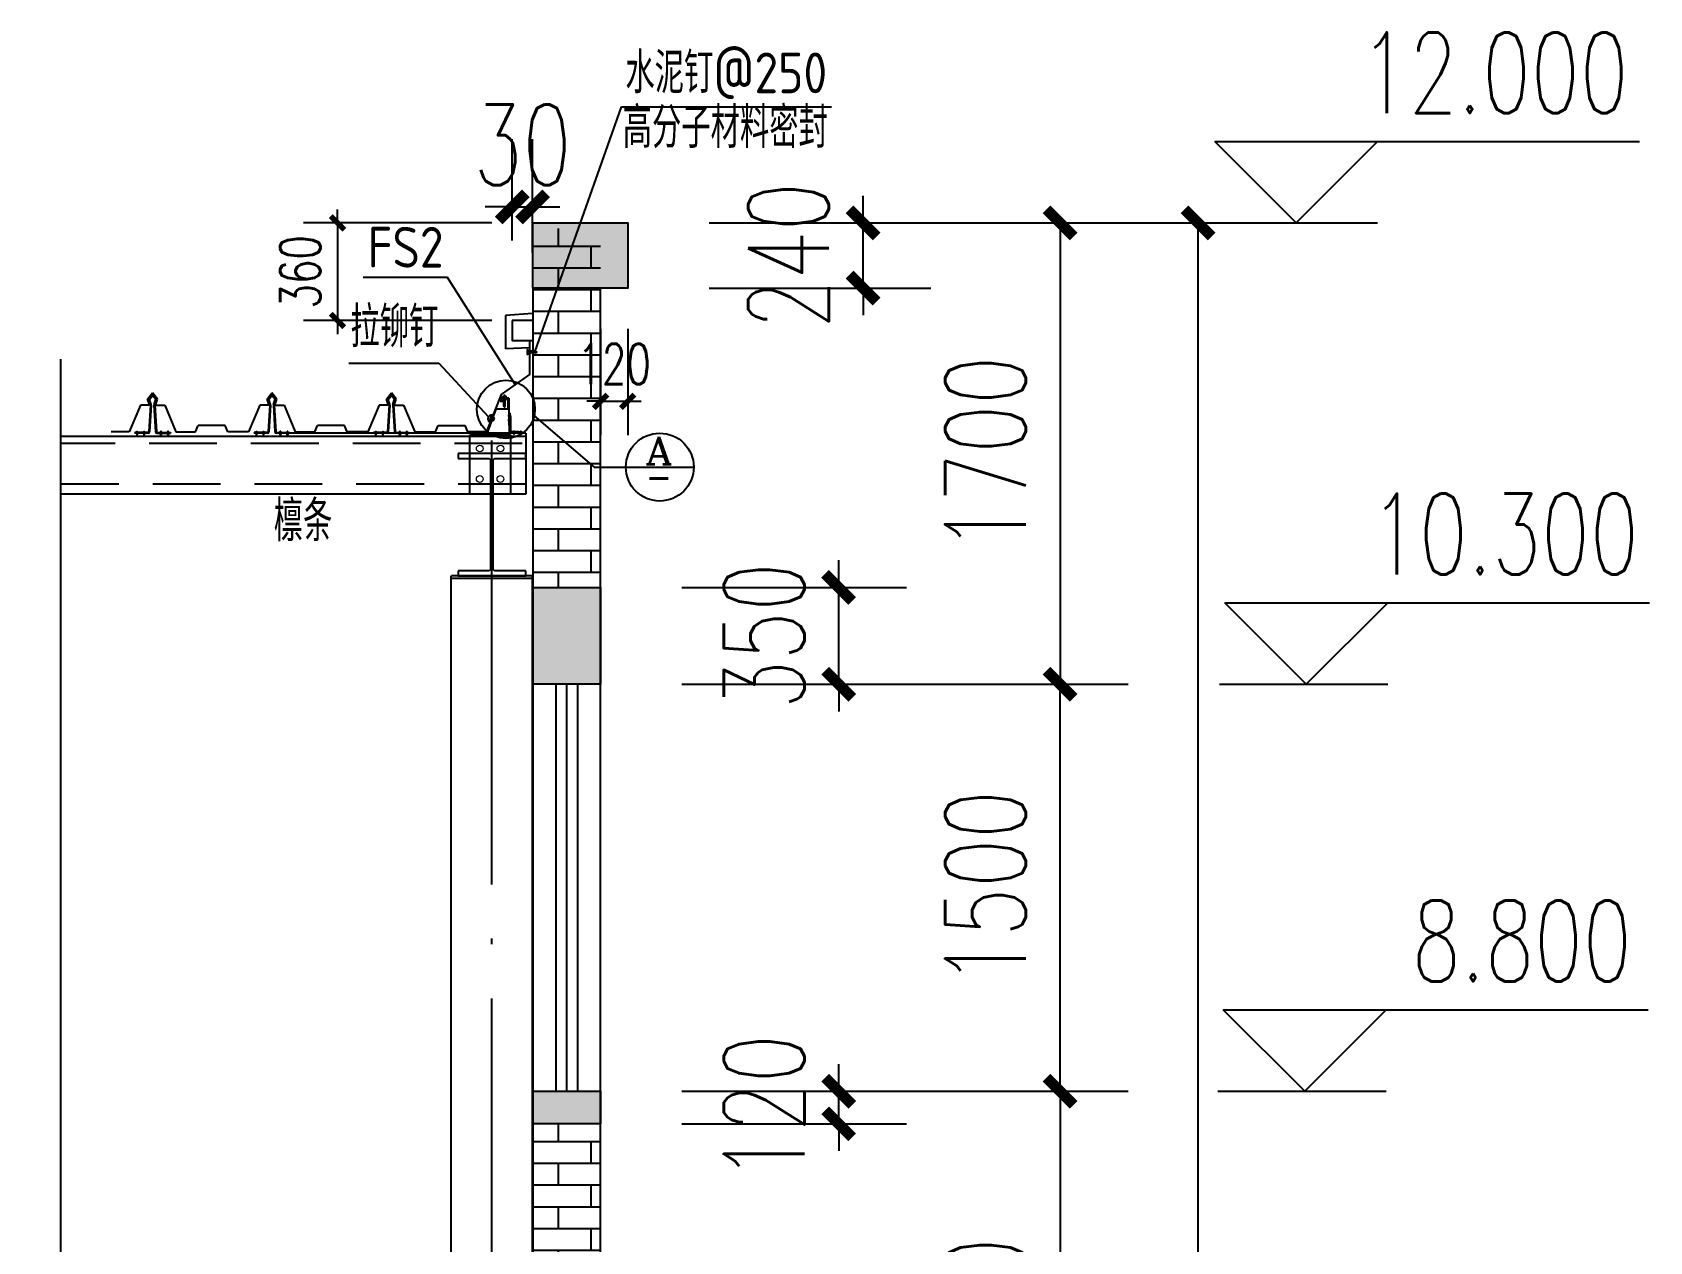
# Model space of a CAD drawing. Extents: x -89996 to 1006241, y -2176 to 440573.
# Drawn here: x 738610 to 744569, y 247916 to 252373 of the extents above; entities that cross this region are included whole.
import ezdxf
from ezdxf.enums import TextEntityAlignment as Align

# ---------------------------------------------------------------- set-up
doc = ezdxf.new("R2010")
doc.units = 0
doc.header["$LTSCALE"] = 1000
doc.header["$MEASUREMENT"] = 0
for name, pattern in [('207', [0]), ('DASH', [0.35, 0.25, -0.1]), ('DOTE', [2.42, 2, -0.2, 0.02, -0.2]), ('HIDDEN', [0.375, 0.25, -0.125])]:
    doc.linetypes.add(name, pattern=pattern)
doc.layers.add('10', color=9, linetype='Continuous', lineweight=18)
for name, color, linetype in [('1000', 7, 'Continuous'), ('8', 3, 'Continuous'), ('acw-poll', 3, 'Continuous'), ('AXIS', 3, 'Continuous'), ('BOLT', 251, 'Continuous'), ('COLUMN', 9, 'Continuous'), ('DIM_IDEN', 3, 'Continuous'), ('DIM_SYMB', 3, 'Continuous'), ('DOTE', 1, 'DOTE'), ('FZX', 31, 'Continuous'), ('GJ', 4, 'Continuous'), ('GZ', 50, 'Continuous'), ('LAYER1', 7, 'Continuous'), ('MC', 132, 'Continuous'), ('PUB_DIM', 3, 'Continuous'), ('PUB_TEXT', 7, 'Continuous'), ('WALL', 9, 'Continuous')]:
    doc.layers.add(name, color=color, linetype=linetype)
doc.styles.add('-GBCBIGGBENOR', font='GBENOR.shx', dxfattribs={"bigfont": 'GBCBIG.shx'})
doc.styles.add('_TCH_DIM', font='SIMPLEX', dxfattribs={"bigfont": 'GBCBIG'})
doc.styles.add('_TCH_DIM_T3', font='SIMPLEX', dxfattribs={"width": 0.705882, "bigfont": 'GBCBIG'})
doc.styles.add('_TCH_LABEL', font='COMPLEX', dxfattribs={"bigfont": 'GBCBIG'})
doc.dimstyles.new('_TCH_ARCH&&100', dxfattribs={"dimtxt": 297.5, "dimasz": 100, "dimexe": 250, "dimexo": 300, "dimgap": 126.25, "dimtad": 1, "dimdec": 0, "dimzin": 0, "dimdsep": 46, "dimtxsty": '_TCH_DIM_T3', "dimblk": 'ARCHTICK', "dimcen": 0.09, "dimclrt": 7, "dimazin": 2, "dimtfac": 1, "dimtdec": 0, "dimtix": 1, "dimtmove": 2, "dimatfit": 3, "dimfxl": 0, "dimtolj": 1, "dimtzin": 0, "dimarcsym": 0})
doc.dimstyles.new('_TCH_ARCH&&50', dxfattribs={"dimtxt": 148.75, "dimasz": 50, "dimexe": 125, "dimexo": 150, "dimgap": 63.125, "dimtad": 1, "dimdec": 0, "dimzin": 0, "dimdsep": 46, "dimtxsty": '_TCH_DIM_T3', "dimblk": 'ARCHTICK', "dimcen": 0.09, "dimclrd": 3, "dimclre": 3, "dimclrt": 7, "dimazin": 2, "dimtfac": 1, "dimtdec": 0, "dimtix": 1, "dimtmove": 2, "dimatfit": 3, "dimfxl": 0, "dimtolj": 1, "dimtzin": 0, "dimarcsym": 0})

# ---------------------------------------------------------------- blocks, each defined once
blk = doc.blocks.new('Screw25')
at = {"layer": 'BOLT', "linetype": 'HIDDEN'}
for p, q in [((-4, 10), (4, 10)), ((-4, 4.2), (-4, 10)), ((-2.5, 4.2), (-2.5, 10)), ((2.5, 10), (2.5, 4.2)), ((4, 10), (4, 4.2)), ((-4, -6), (4, -4)), ((-4, -8), (4, -6)), ((-4, -10), (4, -8)), ((-4, -12), (4, -10)), ((-4, -14), (4, -12)), ((-4, -16), (4, -14)), ((-4, -18), (4, -16))]:
    blk.add_line(p, q, dxfattribs=at)
for points in [[(9, 3), (9, 2), (-9, 2), (-9, 3)], [(-5, 4.2), (-5, 3), (5, 3), (5, 4.2)]]:
    blk.add_lwpolyline(points, close=True, dxfattribs=at)
for points in [[(7.5, 2), (7.5, 0), (-7.5, 0), (-7.5, 2)], [(-3, 0), (-3, -22), (0, -27), (3, -22), (3, 0)], [(0, -27), (1, -21), (3, -19), (1, -18), (-3, -20)]]:
    blk.add_lwpolyline(points, dxfattribs=at)
blk = doc.blocks.new('A$C7F964DE0')
at = {"layer": 'acw-poll', "xscale": 0.0735, "yscale": 0.0735, "zscale": 0.0735, "rotation": 179.9999999999836}
blk.add_blockref('Screw25', (-0.8, -1.9), dxfattribs=at)
blk = doc.blocks.new('A$C3366252A')
at = {"layer": 'COLUMN', "color": 2}
for p, q in [((125, 450), (-125, 450)), ((-125, 450), (-125, 432)), ((-125, 432), (-10, 432)), ((-10, 432), (-5, 427)), ((-5, 427), (-5, 23)), ((5, 427), (10, 432)), ((5, 23), (5, 427)), ((10, 432), (125, 432)), ((125, 432), (125, 450)), ((-10, 18), (-125, 18)), ((-125, 18), (-125, 0)), ((-5, 23), (-10, 18)), ((10, 18), (5, 23)), ((125, 18), (10, 18)), ((125, 0), (125, 18)), ((-125, 0), (125, 0))]:
    blk.add_line(p, q, dxfattribs=at)
blk = doc.blocks.new('_ArchTick')
at = {"color": 0, "linetype": 'ByBlock', "const_width": 0.4}
blk.add_lwpolyline([(-0.5, -0.5), (0.5, 0.5)], dxfattribs=at)
blk = doc.blocks.new('*D173')
at = {"layer": 'AXIS', "color": 0, "lineweight": -2, "transparency": 16777216}
for p, q in [((740378.3, 251605), (740378.3, 251979.1)), ((740453.3, 251561), (740453.3, 251979.1)), ((740378.3, 251729.1), (740278.3, 251729.1)), ((740378.3, 251729.1), (740453.3, 251729.1)), ((740453.3, 251729.1), (740553.3, 251729.1))]:
    blk.add_line(p, q, dxfattribs=at)
at = {"layer": 'Defpoints', "color": 0, "transparency": 16777216}
for p in [(740453.3, 251729.1), (740378.3, 251305), (740453.3, 251261)]:
    blk.add_point(p, dxfattribs=at)
at = {"layer": 'AXIS', "color": 0, "lineweight": -2, "transparency": 16777216, "xscale": 100, "yscale": 100, "zscale": 100}
for p, rotation in [((740378.3, 251729.1), 359.9992458510661), ((740453.3, 251729.1), 179.9992458510661)]:
    blk.add_blockref('_ArchTick', p, dxfattribs=dict(at, rotation=rotation))
at = {"layer": 'AXIS', "color": 7, "transparency": 16777216, "insert": (740415.9, 251958.2), "char_height": 297.5, "attachment_point": 5, "rotation": 359.99925, "style": '_TCH_DIM_T3'}
blk.add_mtext('\\A1;30', dxfattribs=at)
blk = doc.blocks.new('*D177')
at = {"layer": 'AXIS', "color": 3, "lineweight": -2, "transparency": 16777216}
for p, q in [((740703.4, 251280.1), (740703.4, 250887.8)), ((740803.4, 251280.1), (740803.4, 250887.8)), ((740703.4, 251012.8), (740653.4, 251012.8)), ((740703.4, 251012.8), (740803.4, 251012.8)), ((740803.4, 251012.8), (740853.4, 251012.8))]:
    blk.add_line(p, q, dxfattribs=at)
at = {"layer": 'Defpoints', "color": 0, "transparency": 16777216}
for p in [(740703.4, 251430.1), (740803.4, 251430.1), (740803.4, 251012.8)]:
    blk.add_point(p, dxfattribs=at)
at = {"layer": 'AXIS', "color": 3, "lineweight": -2, "transparency": 16777216, "xscale": 50, "yscale": 50, "zscale": 50}
blk.add_blockref('_ArchTick', (740703.4, 251012.8), dxfattribs=at)
at = {"layer": 'AXIS', "color": 3, "lineweight": -2, "transparency": 16777216, "xscale": 50, "yscale": 50, "zscale": 50, "rotation": 180}
blk.add_blockref('_ArchTick', (740803.4, 251012.8), dxfattribs=at)
at = {"layer": 'AXIS', "color": 7, "transparency": 16777216, "insert": (740753.4, 251150.3), "char_height": 148.75, "attachment_point": 5, "style": '_TCH_DIM_T3'}
blk.add_mtext('\\A1;120', dxfattribs=at)
blk = doc.blocks.new('*D180')
at = {"layer": 'AXIS', "color": 0, "lineweight": -2, "transparency": 16777216}
for p, q in [((741670.7, 251670.1), (741670.7, 251770.1)), ((741103.4, 251670.1), (741920.7, 251670.1)), ((741670.7, 251430.1), (741670.7, 251670.1)), ((741103.4, 251430.1), (741920.7, 251430.1)), ((741670.7, 251430.1), (741670.7, 251330.1))]:
    blk.add_line(p, q, dxfattribs=at)
at = {"layer": 'Defpoints', "color": 0, "transparency": 16777216}
for p in [(740803.4, 251670.1), (741670.7, 251670.1), (740803.4, 251430.1)]:
    blk.add_point(p, dxfattribs=at)
at = {"layer": 'AXIS', "color": 0, "lineweight": -2, "transparency": 16777216, "xscale": 100, "yscale": 100, "zscale": 100}
for p, rotation in [((741670.7, 251670.1), 270), ((741670.7, 251430.1), 90)]:
    blk.add_blockref('_ArchTick', p, dxfattribs=dict(at, rotation=rotation))
at = {"layer": 'AXIS', "color": 7, "transparency": 16777216, "insert": (741395.7, 251550.1), "char_height": 297.5, "attachment_point": 5, "rotation": 90, "style": '_TCH_DIM_T3'}
blk.add_mtext('\\A1;240', dxfattribs=at)
blk = doc.blocks.new('*D186')
at = {"layer": 'AXIS', "color": 0, "lineweight": -2, "transparency": 16777216}
for p, q in [((741022, 249970.1), (742646.9, 249970.1)), ((742396.9, 248470.1), (742396.9, 249970.1)), ((741003.4, 248470.1), (742646.9, 248470.1))]:
    blk.add_line(p, q, dxfattribs=at)
at = {"layer": 'Defpoints', "color": 0, "transparency": 16777216}
for p in [(740722, 249970.1), (742396.9, 249970.1), (740703.4, 248470.1)]:
    blk.add_point(p, dxfattribs=at)
at = {"layer": 'AXIS', "color": 0, "lineweight": -2, "transparency": 16777216, "xscale": 100, "yscale": 100, "zscale": 100}
for p, rotation in [((742396.9, 249970.1), 90), ((742396.9, 248470.1), 270)]:
    blk.add_blockref('_ArchTick', p, dxfattribs=dict(at, rotation=rotation))
at = {"layer": 'AXIS', "color": 7, "transparency": 16777216, "insert": (742121.9, 249220.1), "char_height": 297.5, "attachment_point": 5, "rotation": 90, "style": '_TCH_DIM_T3'}
blk.add_mtext('\\A1;1500', dxfattribs=at)
blk = doc.blocks.new('*D187')
at = {"layer": 'AXIS', "color": 0, "lineweight": -2, "transparency": 16777216}
for p, q in [((741103.4, 251670.1), (743154.8, 251670.1)), ((742904.8, 239670.1), (742904.8, 251670.1)), ((741116.5, 239670.1), (743154.8, 239670.1))]:
    blk.add_line(p, q, dxfattribs=at)
at = {"layer": 'Defpoints', "color": 0, "transparency": 16777216}
for p in [(740803.4, 251670.1), (742904.8, 251670.1), (740816.5, 239670.1)]:
    blk.add_point(p, dxfattribs=at)
at = {"layer": 'AXIS', "color": 0, "lineweight": -2, "transparency": 16777216, "xscale": 100, "yscale": 100, "zscale": 100}
for p, rotation in [((742904.8, 251670.1), 90), ((742904.8, 239670.1), 270)]:
    blk.add_blockref('_ArchTick', p, dxfattribs=dict(at, rotation=rotation))
at = {"layer": 'AXIS', "color": 7, "transparency": 16777216, "insert": (742629.8, 245670.1), "char_height": 297.5, "attachment_point": 5, "rotation": 90, "style": '_TCH_DIM_T3'}
blk.add_mtext('\\A1;12000', dxfattribs=at)
blk = doc.blocks.new('*D188')
at = {"layer": 'AXIS', "color": 0, "lineweight": -2, "transparency": 16777216}
for p, q in [((741580.9, 248470.1), (741580.9, 248570.1)), ((741003.4, 248470.1), (741830.9, 248470.1)), ((741580.9, 248350.1), (741580.9, 248470.1)), ((741003.4, 248350.1), (741830.9, 248350.1)), ((741580.9, 248350.1), (741580.9, 248250.1))]:
    blk.add_line(p, q, dxfattribs=at)
at = {"layer": 'Defpoints', "color": 0, "transparency": 16777216}
for p in [(740703.4, 248470.1), (741580.9, 248470.1), (740703.4, 248350.1)]:
    blk.add_point(p, dxfattribs=at)
at = {"layer": 'AXIS', "color": 0, "lineweight": -2, "transparency": 16777216, "xscale": 100, "yscale": 100, "zscale": 100}
for p, rotation in [((741580.9, 248470.1), 270), ((741580.9, 248350.1), 90)]:
    blk.add_blockref('_ArchTick', p, dxfattribs=dict(at, rotation=rotation))
at = {"layer": 'AXIS', "color": 7, "transparency": 16777216, "insert": (741305.9, 248410.1), "char_height": 297.5, "attachment_point": 5, "rotation": 90, "style": '_TCH_DIM_T3'}
blk.add_mtext('\\A1;120', dxfattribs=at)
blk = doc.blocks.new('*D191')
at = {"layer": 'AXIS', "color": 0, "lineweight": -2, "transparency": 16777216}
for p, q in [((741003.4, 248470.1), (742646.9, 248470.1)), ((742396.9, 248470.1), (742396.9, 246670.1)), ((741003.4, 246670.1), (742646.9, 246670.1))]:
    blk.add_line(p, q, dxfattribs=at)
at = {"layer": 'Defpoints', "color": 0, "transparency": 16777216}
for p in [(740703.4, 248470.1), (740703.4, 246670.1), (742396.9, 246670.1)]:
    blk.add_point(p, dxfattribs=at)
at = {"layer": 'AXIS', "color": 0, "lineweight": -2, "transparency": 16777216, "xscale": 100, "yscale": 100, "zscale": 100}
for p, rotation in [((742396.9, 248470.1), 90), ((742396.9, 246670.1), 270)]:
    blk.add_blockref('_ArchTick', p, dxfattribs=dict(at, rotation=rotation))
at = {"layer": 'AXIS', "color": 7, "transparency": 16777216, "insert": (742121.9, 247570.1), "char_height": 297.5, "attachment_point": 5, "rotation": 90, "style": '_TCH_DIM_T3'}
blk.add_mtext('\\A1;1800', dxfattribs=at)
blk = doc.blocks.new('*D192')
at = {"layer": 'AXIS', "color": 0, "lineweight": -2, "transparency": 16777216}
for p, q in [((741580.9, 250327), (741580.9, 250427)), ((741003.4, 250327), (741830.9, 250327)), ((741580.9, 249970.1), (741580.9, 250327)), ((741003.4, 249970.1), (741830.9, 249970.1)), ((741580.9, 249970.1), (741580.9, 249870.1))]:
    blk.add_line(p, q, dxfattribs=at)
at = {"layer": 'Defpoints', "color": 0, "transparency": 16777216}
for p in [(740703.4, 250327), (741580.9, 250327), (740703.4, 249970.1)]:
    blk.add_point(p, dxfattribs=at)
at = {"layer": 'AXIS', "color": 0, "lineweight": -2, "transparency": 16777216, "xscale": 100, "yscale": 100, "zscale": 100}
for p, rotation in [((741580.9, 250327), 270), ((741580.9, 249970.1), 90)]:
    blk.add_blockref('_ArchTick', p, dxfattribs=dict(at, rotation=rotation))
at = {"layer": 'AXIS', "color": 7, "transparency": 16777216, "insert": (741305.9, 250148.6), "char_height": 297.5, "attachment_point": 5, "rotation": 90, "style": '_TCH_DIM_T3'}
blk.add_mtext('\\A1;350', dxfattribs=at)
blk = doc.blocks.new('*D193')
at = {"layer": 'AXIS', "color": 0, "lineweight": -2, "transparency": 16777216}
for p, q in [((741103.4, 251670.1), (742646.9, 251670.1)), ((742396.9, 251670.1), (742396.9, 249970.1)), ((741022, 249970.1), (742646.9, 249970.1))]:
    blk.add_line(p, q, dxfattribs=at)
at = {"layer": 'Defpoints', "color": 0, "transparency": 16777216}
for p in [(740803.4, 251670.1), (740722, 249970.1), (742396.9, 249970.1)]:
    blk.add_point(p, dxfattribs=at)
at = {"layer": 'AXIS', "color": 0, "lineweight": -2, "transparency": 16777216, "xscale": 100, "yscale": 100, "zscale": 100}
for p, rotation in [((742396.9, 251670.1), 90), ((742396.9, 249970.1), 270)]:
    blk.add_blockref('_ArchTick', p, dxfattribs=dict(at, rotation=rotation))
at = {"layer": 'AXIS', "color": 7, "transparency": 16777216, "insert": (742121.9, 250820.1), "char_height": 297.5, "attachment_point": 5, "rotation": 90, "style": '_TCH_DIM_T3'}
blk.add_mtext('\\A1;1700', dxfattribs=at)
blk = doc.blocks.new('*D194')
at = {"layer": 'AXIS', "color": 3, "lineweight": -2, "transparency": 16777216}
for p, q in [((739734.3, 251670), (739734.3, 251720)), ((740303.3, 251670), (739609.3, 251670)), ((739734.3, 251670), (739734.3, 251310.3)), ((740303.3, 251310.3), (739609.3, 251310.3)), ((739734.3, 251310.3), (739734.3, 251260.3))]:
    blk.add_line(p, q, dxfattribs=at)
at = {"layer": 'Defpoints', "color": 0, "transparency": 16777216}
for p in [(740453.3, 251670), (739734.3, 251310.3), (740453.3, 251310.3)]:
    blk.add_point(p, dxfattribs=at)
at = {"layer": 'AXIS', "color": 3, "lineweight": -2, "transparency": 16777216, "xscale": 50, "yscale": 50, "zscale": 50}
for p, rotation in [((739734.3, 251670), 270), ((739734.3, 251310.3), 90)]:
    blk.add_blockref('_ArchTick', p, dxfattribs=dict(at, rotation=rotation))
at = {"layer": 'AXIS', "color": 7, "transparency": 16777216, "insert": (739596.8, 251490.1), "char_height": 148.75, "attachment_point": 5, "rotation": 90, "style": '_TCH_DIM_T3'}
blk.add_mtext('\\A1;360', dxfattribs=at)

msp = doc.modelspace()

# ---------------------------------------------------------------- hatches: boundary and pattern name
at = {"layer": 'BOLT'}
h = msp.add_hatch(color=256, dxfattribs=at)
h.dxf.hatch_style = 1
h.paths.add_polyline_path([(740803.39, 251670.11), (740453.39, 251670.11), (740453.39, 251430.11), (740803.39, 251430.11)])
h = msp.add_hatch(dxfattribs=at)
h.set_pattern_fill('AR-BRSTD', color=256, scale=100)
h.set_pattern_definition([(0, (126243.66, -243751.54), (0, 80.138549), []), (90, (126243.66, -243751.54), (-120.1928, 80.138549), [80.13855, -80.13854])])
h.paths.add_polyline_path([(740703.39, 251650.03), (740453.39, 251650.03), (740453.39, 250327.08), (740703.39, 250327.08)])
h = msp.add_hatch(color=256, dxfattribs=at)
h.dxf.hatch_style = 1
h.paths.add_polyline_path([(740703.39, 250327.08), (740453.39, 250327.08), (740453.39, 249970.11), (740703.39, 249970.11)])
h = msp.add_hatch(color=256, dxfattribs=at)
h.dxf.hatch_style = 1
h.paths.add_polyline_path([(740703.39, 248470.11), (740453.39, 248470.11), (740453.39, 248350.11), (740703.39, 248350.11)])
h = msp.add_hatch(dxfattribs=at)
h.set_pattern_fill('AR-BRSTD', color=256, scale=100)
h.set_pattern_definition([(0, (126243.66, -247051.54), (0, 80.138549), []), (90, (126243.66, -247051.54), (-120.1928, 80.138549), [80.13855, -80.13854])])
h.paths.add_polyline_path([(740703.39, 248350.11), (740453.39, 248350.11), (740453.39, 247027.03), (740703.39, 247027.03)])

# ---------------------------------------------------------------- linework, layer by layer
for p, q in [((739034.65, 251020.49), (739052.9, 251043.81)), ((739071.16, 251020.49), (739052.9, 251043.81)), ((739474.53, 251020.49), (739492.78, 251043.81)), ((739511.03, 251020.49), (739492.78, 251043.81)), ((739914.4, 251020.49), (739932.65, 251043.81)), ((739950.9, 251020.49), (739932.65, 251043.81)), ((739008.01, 250998.64), (738966.75, 250900.76)), ((739042.11, 250998.64), (739008.01, 250998.64)), ((739042.34, 250998.64), (739034.65, 251020.49)), ((739045, 250999.57), (739038.34, 251018.51)), ((739038.78, 251021.19), (739050.68, 251036.39)), ((739045, 250999.57), (739038.92, 250900.58)), ((739041.01, 251019.45), (739052.9, 251034.65)), ((739047.56, 251000.81), (739041.01, 251019.45)), ((739047.8, 250999.08), (739041.74, 250900.41)), ((739064.8, 251019.45), (739052.9, 251034.65)), ((739067.03, 251021.19), (739055.13, 251036.39)), ((739058.01, 250999.08), (739064.07, 250900.41)), ((739058.25, 251000.81), (739064.8, 251019.45)), ((739060.81, 250999.57), (739067.47, 251018.51)), ((739060.81, 250999.57), (739066.88, 250900.58)), ((739063.47, 250998.64), (739071.16, 251020.49)), ((739063.47, 250998.64), (739097.58, 250998.64)), ((739097.58, 250998.64), (739138.84, 250900.76)), ((739447.88, 250998.64), (739406.62, 250900.76)), ((739481.98, 250998.64), (739447.88, 250998.64)), ((739482.21, 250998.64), (739474.53, 251020.49)), ((739484.87, 250999.57), (739478.22, 251018.51)), ((739478.66, 251021.19), (739490.56, 251036.39)), ((739484.87, 250999.57), (739478.8, 250900.58)), ((739480.88, 251019.45), (739492.78, 251034.65)), ((739487.43, 251000.81), (739480.88, 251019.45)), ((739487.67, 250999.08), (739481.62, 250900.41)), ((739504.68, 251019.45), (739492.78, 251034.65)), ((739506.9, 251021.19), (739495, 251036.39)), ((739497.89, 250999.08), (739503.94, 250900.41)), ((739498.13, 251000.81), (739504.68, 251019.45)), ((739500.68, 250999.57), (739507.34, 251018.51)), ((739500.68, 250999.57), (739506.76, 250900.58)), ((739503.35, 250998.64), (739511.03, 251020.49)), ((739503.35, 250998.64), (739537.45, 250998.64)), ((739537.45, 250998.64), (739578.71, 250900.76)), ((739887.75, 250998.64), (739846.5, 250900.76)), ((739921.86, 250998.64), (739887.75, 250998.64)), ((739922.08, 250998.64), (739914.4, 251020.49)), ((739924.75, 250999.57), (739918.09, 251018.51)), ((739918.53, 251021.19), (739930.43, 251036.39)), ((739924.75, 250999.57), (739918.67, 250900.58)), ((739920.75, 251019.45), (739932.65, 251034.65)), ((739927.3, 251000.81), (739920.75, 251019.45)), ((739927.55, 250999.08), (739921.49, 250900.41)), ((739944.55, 251019.45), (739932.65, 251034.65)), ((739946.78, 251021.19), (739934.88, 251036.39)), ((739937.76, 250999.08), (739943.81, 250900.41)), ((739938, 251000.81), (739944.55, 251019.45)), ((739940.56, 250999.57), (739947.22, 251018.51)), ((739940.56, 250999.57), (739946.63, 250900.58)), ((739943.22, 250998.64), (739950.9, 251020.49)), ((739943.22, 250998.64), (739977.33, 250998.64)), ((739977.33, 250998.64), (740018.59, 250900.76)), ((740366.14, 251023.98), (740337.32, 251023.98)), ((740337.32, 251009.2), (740337.32, 251023.98)), ((740361.73, 251019.57), (740341.73, 251019.57)), ((740341.73, 251009.2), (740341.73, 251019.57)), ((740361.73, 251019.57), (740361.73, 250983.22)), ((740366.14, 251023.98), (740366.14, 250924.24)), ((740318.05, 250983.22), (740286.37, 250900.76)), ((740361.73, 250983.22), (740318.05, 250983.22)), ((740370.77, 250968.72), (740366.6, 250968.72)), ((740366.6, 250968.72), (740366.6, 250899.52)), ((740370.77, 250899.52), (740370.77, 250968.72)), ((740370.77, 250957.74), (740372.18, 250955.3)), ((740372.18, 250955.3), (740372.18, 250900.92)), ((740428.34, 250882.61), (738713.42, 250882.61)), ((738966.75, 250900.76), (738900.22, 250900.76)), ((739036.11, 250897.93), (738987.33, 250897.93)), ((738987.33, 250897.93), (738987.33, 250895.11)), ((739036.11, 250895.11), (738987.33, 250895.11)), ((739069.7, 250897.93), (739118.48, 250897.93)), ((739069.7, 250895.11), (739118.48, 250895.11)), ((739118.48, 250897.93), (739118.48, 250895.11)), ((739138.84, 250900.76), (739211.06, 250900.76)), ((739211.06, 250900.76), (739220.95, 250923.25)), ((739320.22, 250923.25), (739220.95, 250923.25)), ((739330.11, 250900.76), (739320.22, 250923.25)), ((739406.62, 250900.76), (739330.11, 250900.76)), ((739475.98, 250897.93), (739427.21, 250897.93)), ((739427.21, 250897.93), (739427.21, 250895.11)), ((739475.98, 250895.11), (739427.21, 250895.11)), ((739509.58, 250897.93), (739558.35, 250897.93)), ((740428.34, 250895.11), (739509.58, 250895.11)), ((739558.35, 250897.93), (739558.35, 250895.11)), ((739578.71, 250900.76), (739650.93, 250900.76)), ((739650.93, 250900.76), (739660.82, 250923.25)), ((739760.09, 250923.25), (739660.82, 250923.25)), ((739769.98, 250900.76), (739760.09, 250923.25)), ((739846.5, 250900.76), (739769.98, 250900.76)), ((739915.85, 250897.93), (739867.08, 250897.93)), ((739867.08, 250897.93), (739867.08, 250895.11)), ((739949.45, 250897.93), (739998.22, 250897.93)), ((739998.22, 250897.93), (739998.22, 250895.11)), ((740018.59, 250900.76), (740095.1, 250900.76)), ((740095.1, 250900.76), (740104.99, 250923.25)), ((740104.99, 250923.25), (740204.26, 250923.25)), ((740214.15, 250900.76), (740204.26, 250923.25)), ((740286.37, 250900.76), (740214.15, 250900.76)), ((740366.14, 250924.24), (740366.6, 250922.53)), ((740372.18, 250900.92), (740399.51, 250900.92)), ((740403.3, 250899.52), (740399.51, 250900.92)), ((740416.28, 250899.52), (740416.28, 250895.11)), ((740428.34, 250895.11), (740428.34, 250670.11))]:
    msp.add_line(p, q)
at = {"ltscale": 20}
for p, q in [((740344, 251028.79), (740344, 251030.19)), ((740344, 251030.19), (740355.25, 251030.19)), ((740344, 251028.79), (740355.25, 251028.79)), ((740345.24, 251033.51), (740345.24, 251030.19)), ((740346.45, 251034.13), (740352.79, 251034.13)), ((740347.51, 250997.32), (740347.51, 251028.79)), ((740348.88, 250990.91), (740347.51, 250997.32)), ((740347.66, 251033.51), (740347.66, 251030.19)), ((740348.88, 250990.91), (740350.37, 250990.91)), ((740350.37, 250990.91), (740351.73, 250997.32)), ((740351.59, 251033.51), (740351.59, 251030.19)), ((740351.73, 250997.32), (740351.73, 251028.79)), ((740354, 251033.51), (740354, 251030.19)), ((740355.25, 251028.79), (740355.25, 251030.19)), ((740416.28, 250899.52), (740370.77, 250899.52)), ((740428.34, 250670.11), (738713.42, 250670.11))]:
    msp.add_line(p, q, dxfattribs=at)
at = {"color": 3}
for p, q in [((740293.62, 250936.55), (740304.01, 250962.71)), ((740307.76, 250939.2), (740296.45, 250943.68)), ((740312.48, 250951.09), (740301.17, 250955.58)), ((740307.76, 250939.2), (740312.48, 250951.09))]:
    msp.add_line(p, q, dxfattribs=at)
at = {"color": 9, "linetype": 'HIDDEN'}
for p, q in [((740415.16, 250857.61), (738713.42, 250857.61)), ((740428.34, 250707.61), (738713.42, 250707.61))]:
    msp.add_line(p, q, dxfattribs=at)
for points in [[(740441.15, 251235.38), (740441.15, 251111.17), (740336.69, 251038.46), (740286.13, 250907.5)], [(740366.14, 250962.32), (740364.91, 250962.32), (740364.91, 250957.74), (740366.14, 250957.74)], [(740366.14, 250945.57), (740364.91, 250945.57), (740364.91, 250940.99), (740366.14, 250940.99)], [(740370.77, 250957.74), (740372.18, 250957.74), (740372.18, 250962.32), (740370.77, 250962.32)], [(740370.77, 250940.99), (740372.18, 250940.99), (740372.18, 250945.57), (740370.77, 250945.57)]]:
    msp.add_lwpolyline(points)
for centre, radius, start, end in [((739041.01, 251019.45), 2.82, 141.952499, 199.366679), ((739043.39, 250999.35), 4.41, 356.488766, 19.366679), ((739052.9, 251034.65), 2.82, 38.047501, 141.952499), ((739062.42, 250999.35), 4.41, 160.633321, 183.511234), ((739064.8, 251019.45), 2.82, 340.633321, 38.047501), ((739480.88, 251019.45), 2.82, 141.952499, 199.366679), ((739483.27, 250999.35), 4.41, 356.488766, 19.366679), ((739492.78, 251034.65), 2.82, 38.047501, 141.952499), ((739502.29, 250999.35), 4.41, 160.633321, 183.511234), ((739504.68, 251019.45), 2.82, 340.633321, 38.047501), ((739920.75, 251019.45), 2.82, 141.952499, 199.366679), ((739923.14, 250999.35), 4.41, 356.488766, 19.366679), ((739932.65, 251034.65), 2.82, 38.047501, 141.952499), ((739942.16, 250999.35), 4.41, 160.633321, 183.511234), ((739944.55, 251019.45), 2.82, 340.633321, 38.047501), ((739036.11, 250900.76), 2.82, 270, 356.488766), ((739036.11, 250900.76), 5.65, 270, 356.488766), ((739069.7, 250900.76), 5.65, 183.511234, 270), ((739069.7, 250900.76), 2.82, 183.511234, 270), ((739475.98, 250900.76), 2.82, 270, 356.488766), ((739475.98, 250900.76), 5.65, 270, 356.488766), ((739509.58, 250900.76), 5.65, 183.511234, 270), ((739509.58, 250900.76), 2.82, 183.511234, 270), ((739915.85, 250900.76), 2.82, 270, 356.488766), ((739915.85, 250900.76), 5.65, 270, 356.488766), ((739949.45, 250900.76), 5.65, 183.511234, 270), ((739949.45, 250900.76), 2.82, 183.511234, 270), ((740371.01, 250899.52), 4.41, 180, 270)]:
    msp.add_arc(centre, radius, start, end)
at = {"color": 3}
msp.add_arc((740303.31, 250947.84), 14.88, 87.32963, 229.38018, dxfattribs=at)
at = {"ltscale": 20}
msp.add_ellipse((740349.62, 251033.51), major_axis=(1.96, 0), ratio=0.3160593, start_param=-0.0000122, end_param=3.1416062, dxfattribs=at)
at = {"layer": '10', "linetype": 'Continuous'}
for centre in [(740258.34, 250838.74), (740334.5, 250838.74), (740258.34, 250726.44), (740334.5, 250726.44)]:
    msp.add_circle(centre, 12.5, dxfattribs=at)
at = {"layer": '1000'}
for p, q in [((740221.46, 250888.86), (740371.37, 250888.86)), ((740221.46, 250670.11), (740221.46, 250888.86)), ((740371.37, 250888.86), (740371.37, 250670.11))]:
    msp.add_line(p, q, dxfattribs=at)
at = {"layer": '8'}
for p, q in [((740453.34, 251336.91), (740353.34, 251328.51)), ((740353.34, 251328.51), (740353.34, 251205.76)), ((740441.15, 251209.82), (740353.34, 251205.76))]:
    msp.add_line(p, q, dxfattribs=at)
at = {"layer": 'AXIS'}
for p, q in [((743266.12, 251670.11), (742966.12, 251970.11)), ((742966.12, 251970.11), (744531.12, 251970.11)), ((743266.12, 251670.11), (743566.12, 251970.11)), ((742946.12, 251670.11), (743566.12, 251670.11)), ((740140.15, 251468.94), (739829.4, 251468.94)), ((740388.92, 251074.81), (740140.15, 251468.94)), ((739776.64, 251153.18), (740107.63, 251153.18)), ((740107.63, 251153.18), (740290.79, 250955.89)), ((740459.07, 250959), (740679.95, 250770.3)), ((743303.76, 249970.11), (743003.76, 250270.11)), ((743003.76, 250270.11), (744568.76, 250270.11)), ((743303.76, 249970.11), (743603.76, 250270.11)), ((742983.76, 249970.11), (743603.76, 249970.11)), ((743297.91, 248470.11), (742997.91, 248770.11)), ((742997.91, 248770.11), (744562.91, 248770.11)), ((743297.91, 248470.11), (743597.91, 248770.11)), ((742977.91, 248470.11), (743597.91, 248470.11))]:
    msp.add_line(p, q, dxfattribs=at)
msp.add_circle((740354.74, 250983.22), 107.11, dxfattribs=at)
at = {"layer": 'DIM_IDEN'}
msp.add_line((740679.95, 250770.3), (741046.42, 250770.3), dxfattribs=at)
msp.add_circle((740921.71, 250770.3), 125, dxfattribs=at)
at = {"layer": 'DIM_SYMB'}
msp.add_lwpolyline([(738714.97, 239198.78), (738714.97, 245463.96), (738609.97, 245502.17), (738819.97, 245539.2), (738714.97, 245576.46), (738714.97, 251167.78)], dxfattribs=at)
at = {"layer": 'DOTE'}
msp.add_line((740303.39, 239552.4), (740303.39, 250868.37), dxfattribs=at)
at = {"layer": 'FZX'}
for points in [[(740453.39, 251670.11), (740803.39, 251670.11), (740803.39, 251430.11), (740453.39, 251430.11)], [(740703.39, 251430.11), (740453.39, 251430.11), (740453.39, 247027.03), (740703.39, 247027.03)], [(740453.39, 250327.08), (740703.39, 250327.08), (740703.39, 249970.11), (740453.39, 249970.11)], [(740453.39, 248470.11), (740703.39, 248470.11), (740703.39, 248350.11), (740453.39, 248350.11)]]:
    msp.add_lwpolyline(points, close=True, dxfattribs=at)
at = {"layer": 'GJ', "linetype": 'DASH'}
msp.add_line((740415.84, 250670.11), (740165.84, 250670.11), dxfattribs=at)
at = {"layer": 'GZ'}
for p, q in [((740153.39, 239690.11), (740153.39, 250370.11)), ((740452.36, 250370.11), (740154.43, 250370.11)), ((740452.36, 250360.11), (740154.43, 250360.11)), ((740453.39, 239690.11), (740452.36, 250370.11))]:
    msp.add_line(p, q, dxfattribs=at)
at = {"layer": 'LAYER1'}
for p, q in [((740435.33, 251203.83), (740432.69, 251203.08)), ((740432.69, 251203.08), (740432.69, 251185.34)), ((740435.33, 251184.59), (740432.69, 251185.34)), ((740434.61, 251203.63), (740434.61, 251184.8)), ((740435.33, 251203.83), (740435.33, 251184.59)), ((740462.81, 251197.08), (740435.33, 251197.08)), ((740462.81, 251191.34), (740435.33, 251191.34)), ((740462.81, 251197.08), (740470.38, 251194.21)), ((740462.81, 251191.34), (740470.38, 251194.21))]:
    msp.add_line(p, q, dxfattribs=at)
at = {"layer": 'MC'}
for p, q in [((740538.39, 249970.11), (740538.39, 248468.87)), ((740578.39, 249970.11), (740578.39, 248468.87)), ((740618.39, 249970.11), (740618.39, 248468.87))]:
    msp.add_line(p, q, dxfattribs=at)
at = {"layer": 'PUB_DIM'}
for p, q in [((740462.81, 251197.08), (740780.3, 252097.54)), ((740780.3, 252097.54), (741553.85, 252097.54))]:
    msp.add_line(p, q, dxfattribs=at)
at = {"layer": 'WALL', "linetype": '207'}
for p, q in [((740378.34, 251310.38), (740378.34, 251235.38)), ((740453.39, 251310.38), (740378.34, 251310.38)), ((740453.34, 251235.38), (740378.34, 251235.38))]:
    msp.add_line(p, q, dxfattribs=at)

# ---------------------------------------------------------------- block references
at = {"color": 32, "extrusion": (0, 0, -1), "zscale": -4.685546875}
for p, xscale, yscale, rotation in [((-738992.19, 250888.97), -4.685848093552318, 4.685848095454276, 180.1400000067632), ((-739018.13, 250888.97), -4.685848093552318, 4.685848095454276, 180.1400000067632), ((-739087.68, 250888.97), 4.685848093552318, 4.685848093552318, 179.8599999932368), ((-739113.62, 250888.97), 4.685848093552318, 4.685848093552318, 179.8599999932368), ((-739432.07, 250888.97), -4.685848093552318, 4.685848095454276, 180.1400000067632), ((-739458.01, 250888.97), -4.685848093552318, 4.685848095454276, 180.1400000067632), ((-739527.55, 250888.97), 4.685848093552318, 4.685848093552318, 179.8599999932368), ((-739553.49, 250888.97), 4.685848093552318, 4.685848093552318, 179.8599999932368), ((-739871.94, 250888.97), -4.685848093552318, 4.685848095454276, 180.1400000067632), ((-739897.88, 250888.97), -4.685848093552318, 4.685848095454276, 180.1400000067632), ((-739967.42, 250888.97), 4.685848093552318, 4.685848093552318, 179.8599999932368), ((-739993.36, 250888.97), 4.685848093552318, 4.685848093552318, 179.8599999932368), ((-740380.84, 250890.56), -4.685848093552318, 4.685848095454276, 180.1400000067632), ((-740405.59, 250890.56), -4.685848093552318, 4.685848095454276, 180.1400000067632)]:
    msp.add_blockref('A$C7F964DE0', p, dxfattribs=dict(at, xscale=xscale, yscale=yscale, rotation=rotation))
msp.add_blockref('A$C3366252A', (740303.39, 250370.11))

# ---------------------------------------------------------------- texts
at = {"style": '-GBCBIGGBENOR'}
msp.add_text('FS2', height=150, dxfattribs=at).set_placement((739845.09, 251580.62), align=Align.MIDDLE_LEFT)
at = {"layer": 'PUB_TEXT', "style": '_TCH_DIM', "width": 0.705882}
for s, p in [('12.000', (743501.12, 252075.11)), ('10.300', (743538.76, 250375.11)), ('8.800', (743692.91, 248875.11))]:
    msp.add_text(s, height=297.5, dxfattribs=at).set_placement(p)
at = {"layer": 'PUB_TEXT', "style": '-GBCBIGGBENOR'}
for s, p in [('水泥钉@250', (740794.86, 252223.22)), ('高分子材料密封', (740785, 252021.52)), ('檩条', (739499.44, 250571.69))]:
    msp.add_text(s, height=150, dxfattribs=at).set_placement(p, align=Align.MIDDLE_LEFT)
msp.add_text('拉铆钉', height=150, dxfattribs=at).set_placement((739782.01, 251212.21))
at = {"layer": 'PUB_TEXT', "style": '_TCH_LABEL'}
for s, height, width, p, p2 in [('A', 100, 1.173936, (740867.75, 250781.69), (740968.37, 250781.69)), ('-', 150, 0.782624, (740867.75, 250664.35), (740968.37, 250664.35))]:
    msp.add_text(s, height=height, dxfattribs=dict(at, width=width)).set_placement(p, p2, align=Align.FIT)

# ---------------------------------------------------------------- dimensions: what is measured, and where the dimension line sits
at = {"layer": 'AXIS'}
dim = msp.add_linear_dim(base=(740453.34, 251729.09), p1=(740378.34, 251304.97), p2=(740453.33, 251260.99), angle=359.999246, text='30', dimstyle='_TCH_ARCH&&100', dxfattribs=at)
dim.commit()
dim.dimension.update_dxf_attribs({"geometry": '*D173', "text_midpoint": (740415.85, 251958.19), "dimtype": 128})
dim = msp.add_linear_dim(base=(741670.73, 251670.11), p1=(740803.39, 251430.11), p2=(740803.39, 251670.11), angle=90, text='240', dimstyle='_TCH_ARCH&&100', dxfattribs=at)
dim.commit()
dim.dimension.update_dxf_attribs({"geometry": '*D180', "text_midpoint": (741395.73, 251550.11)})
for base, p1, p2, angle, dimstyle, picture, middle in [((739734.31, 251310.27), (740453.34, 251670), (740453.34, 251310.27), 90, '_TCH_ARCH&&50', '*D194', (739596.81, 251490.14)), ((742396.93, 249970.11), (740803.39, 251670.11), (740722, 249970.11), 270, '_TCH_ARCH&&100', '*D193', (742121.93, 250820.11)), ((742904.81, 251670.11), (740816.51, 239670.11), (740803.39, 251670.11), 90, '_TCH_ARCH&&100', '*D187', (742629.81, 245670.11)), ((742396.93, 249970.11), (740703.39, 248470.11), (740722, 249970.11), 90, '_TCH_ARCH&&100', '*D186', (742121.93, 249220.11)), ((741580.94, 248470.11), (740703.39, 248350.11), (740703.39, 248470.11), 90, '_TCH_ARCH&&100', '*D188', (741305.94, 248410.11)), ((742396.93, 246670.11), (740703.39, 248470.11), (740703.39, 246670.11), 270, '_TCH_ARCH&&100', '*D191', (742121.93, 247570.11))]:
    dim = msp.add_linear_dim(base=base, p1=p1, p2=p2, angle=angle, dimstyle=dimstyle, dxfattribs=at)
    dim.commit()
    dim.dimension.update_dxf_attribs({"geometry": picture, "text_midpoint": middle})
dim = msp.add_linear_dim(base=(740803.39, 251012.83), p1=(740703.39, 251430.11), p2=(740803.39, 251430.11), text='120', dimstyle='_TCH_ARCH&&50', dxfattribs=at)
dim.commit()
dim.dimension.update_dxf_attribs({"geometry": '*D177', "text_midpoint": (740753.39, 251150.33)})
dim = msp.add_linear_dim(base=(741580.94, 250327.03), p1=(740703.39, 249970.11), p2=(740703.39, 250327.03), angle=90, text='350', dimstyle='_TCH_ARCH&&100', override={"dimlfac": 0.5}, dxfattribs=at)
dim.commit()
dim.dimension.update_dxf_attribs({"geometry": '*D192', "text_midpoint": (741305.94, 250148.57)})

doc.saveas('drawing.dxf')
